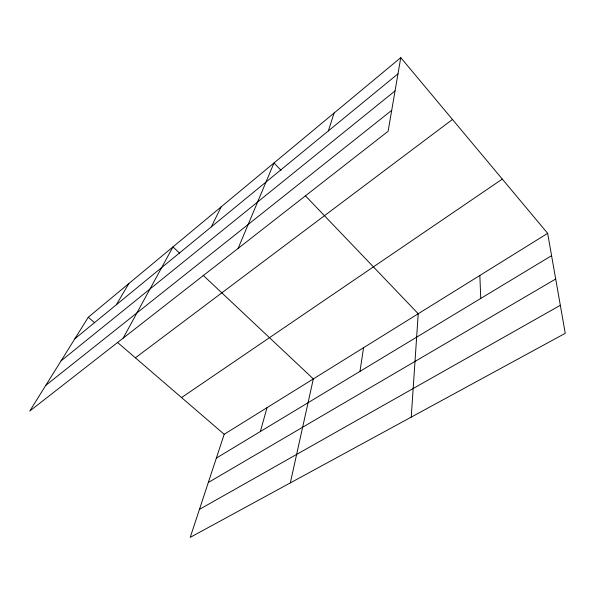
<?xml version="1.0" encoding="UTF-8"?>
<svg xmlns="http://www.w3.org/2000/svg" width="595" height="595" viewBox="0 0 595 595"><rect width="100%" height="100%" fill="white"/><g stroke="black" fill="none" stroke-linecap="round" stroke-linejoin="round"><path stroke-width="0.89" d="M411.234 417.117L418.226 313.743L305.295 195.673M359.968 371.384L363.56 347.711M400.77 57.633L388.104 131.294L29.75 411.071L88.276 317.254L400.77 57.633L547.653 233.344L565.25 333.319L190.229 537.367L224.196 434.283L547.653 233.344M290.33 482.902L313.327 378.911L203.081 275.232M260.35 431.531L267.021 407.679M328.366 130.907L334.063 113.05M238.134 248.375L273.998 162.956L281.026 170.304M211.322 226.874L221.147 206.859M123.165 338.146L172.959 246.903L179.653 253.195M116.375 304.722L128.832 283.562M74.873 338.748L397.988 73.825M61.069 360.868L395.05 90.909M45.77 385.389L391.703 110.343M135.4 357.826L452.468 119.476M181.557 397.572L502.299 179.095M216.349 458.105L551.58 255.679M208.309 482.5L555.693 279.018M199.451 509.387L560.319 305.302M88.276 317.254L94.605 322.706M117.817 342.69L224.196 434.283M479.853 275.463L480.76 298.445"/></g></svg>
